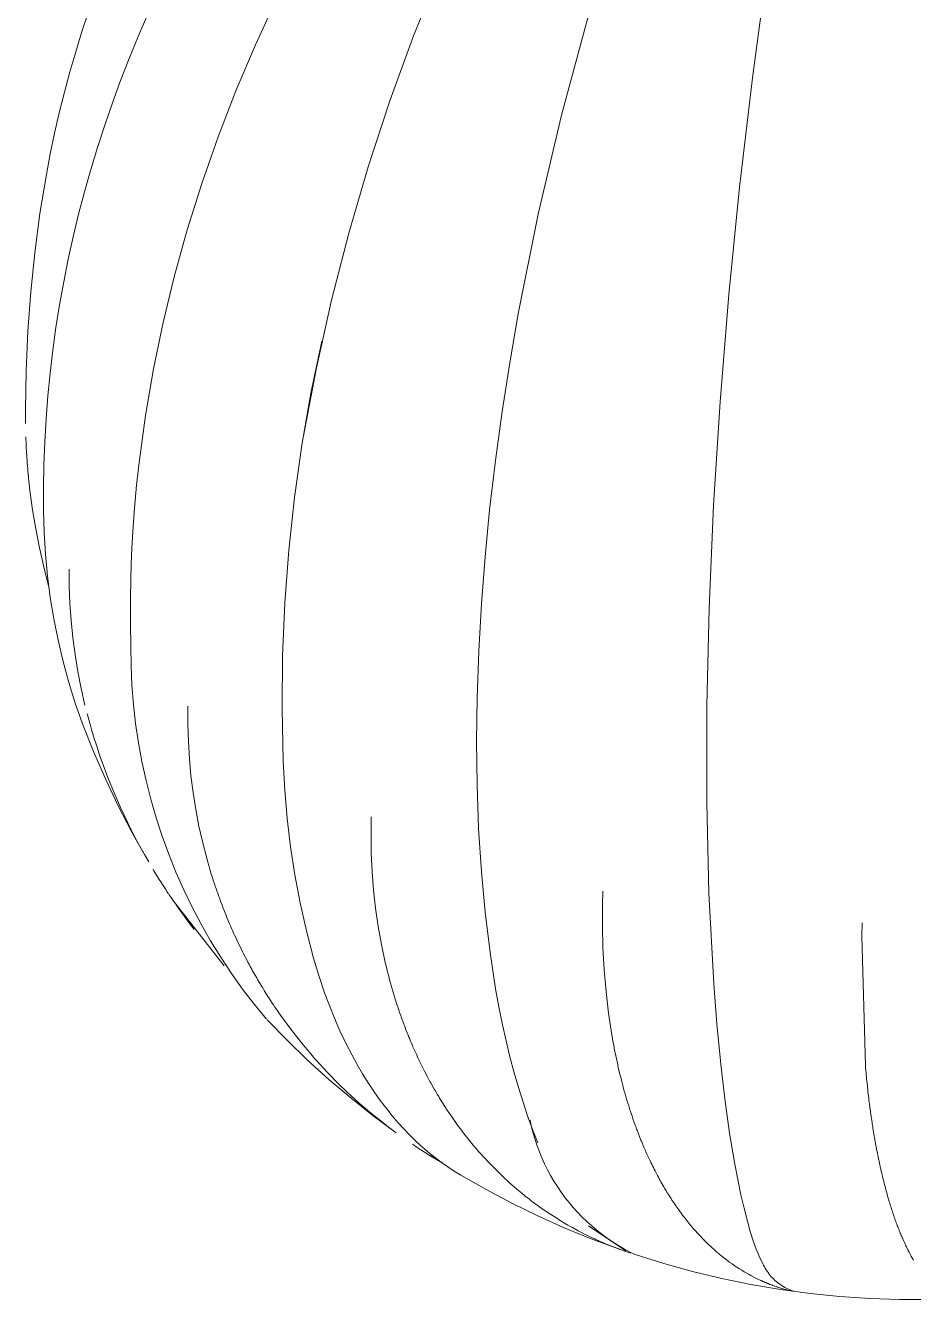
# Model space of a CAD drawing. Header units: inches. Extents: x -12 to 136, y -5 to 104.
# Drawn here: x 126.849 to 127.518, y 87.805 to 88.764 of the extents above; entities that cross this region are included whole.
import ezdxf

# ---------------------------------------------------------------- set-up
doc = ezdxf.new("R2010")
doc.units = ezdxf.units.IN
doc.layers.add('ZANO_R', color=7, linetype='Continuous', lineweight=0)

msp = doc.modelspace()

# ---------------------------------------------------------------- linework, layer by layer
at = {"layer": 'ZANO_R'}
for p, q in [((127.39672, 88.72613), (127.40811, 88.81026)), ((127.14138, 88.75574), (127.16079, 88.80409)), ((127.02232, 88.749), (127.038, 88.78314)), ((126.89176, 88.75895), (126.89677, 88.77397)), ((126.93404, 88.75524), (126.94115, 88.77165)), ((127.25277, 88.69604), (127.27363, 88.77307)), ((126.88704, 88.74382), (126.89176, 88.75895)), ((126.92724, 88.73869), (126.93404, 88.75524)), ((127.00768, 88.71442), (127.02232, 88.749)), ((127.12354, 88.70677), (127.14138, 88.75574)), ((126.88261, 88.7286), (126.88704, 88.74382)), ((126.92081, 88.72215), (126.92724, 88.73869)), ((126.87848, 88.71329), (126.88261, 88.7286)), ((126.91469, 88.70548), (126.92081, 88.72215)), ((127.3868, 88.64182), (127.39672, 88.72613)), ((126.87464, 88.69791), (126.87848, 88.71329)), ((126.99429, 88.67981), (127.00768, 88.71442)), ((126.90889, 88.68869), (126.91469, 88.70548)), ((127.1073, 88.65726), (127.12354, 88.70677)), ((126.8711, 88.68246), (126.87464, 88.69791)), ((127.23519, 88.62156), (127.25277, 88.69604)), ((126.86787, 88.66695), (126.8711, 88.68246)), ((126.90341, 88.67181), (126.90889, 88.68869)), ((126.89836, 88.65516), (126.90341, 88.67181)), ((126.98202, 88.64479), (126.99429, 88.67981)), ((126.86493, 88.65138), (126.86787, 88.66695)), ((126.89362, 88.63842), (126.89836, 88.65516)), ((127.09267, 88.60725), (127.1073, 88.65726)), ((126.86013, 88.62203), (126.86493, 88.65134)), ((126.97102, 88.60982), (126.98202, 88.64479)), ((126.88922, 88.62158), (126.89362, 88.63842)), ((127.37875, 88.56123), (127.3868, 88.64182)), ((126.85621, 88.5926), (126.86013, 88.62203)), ((126.88514, 88.60465), (126.88922, 88.62158)), ((127.22011, 88.54654), (127.23519, 88.62156)), ((126.8814, 88.58764), (126.88514, 88.60465)), ((126.96118, 88.57451), (126.97102, 88.60982)), ((127.07966, 88.55679), (127.09267, 88.60725)), ((126.85315, 88.56306), (126.85621, 88.5926)), ((126.87799, 88.57057), (126.8814, 88.58764)), ((126.87491, 88.55345), (126.87799, 88.57057)), ((126.95276, 88.53996), (126.96118, 88.57451)), ((126.85097, 88.53344), (126.85315, 88.56306)), ((127.0683, 88.50594), (127.07966, 88.55679)), ((127.37215, 88.48051), (127.37875, 88.56123)), ((126.87217, 88.53627), (126.87491, 88.55345)), ((127.21373, 88.50984), (127.22011, 88.54654)), ((126.94553, 88.50512), (126.95276, 88.53996)), ((126.84966, 88.50377), (126.85097, 88.53344)), ((126.86978, 88.51916), (126.87217, 88.53627)), ((126.86774, 88.50199), (126.86978, 88.51916)), ((127.06415, 88.48703), (127.0723, 88.526)), ((127.208, 88.47304), (127.21373, 88.50984)), ((126.84922, 88.47408), (126.84966, 88.50377)), ((126.86605, 88.48478), (126.86774, 88.50199)), ((126.93951, 88.47005), (126.94553, 88.50512)), ((127.0586, 88.45474), (127.0683, 88.50594)), ((126.86471, 88.46754), (126.86605, 88.48478)), ((127.05728, 88.44781), (127.06415, 88.48703)), ((127.36724, 88.40267), (127.37215, 88.48051)), ((126.84929, 88.46402), (126.84922, 88.47408)), ((126.9347, 88.43481), (126.93951, 88.47005)), ((127.20295, 88.43613), (127.208, 88.47304)), ((126.84932, 88.46402), (126.8493, 88.46797)), ((126.86371, 88.45027), (126.86471, 88.46754)), ((126.85011, 88.44105), (126.84952, 88.4541)), ((126.85018, 88.4402), (126.85013, 88.44105)), ((126.86306, 88.43298), (126.86371, 88.45027)), ((127.0517, 88.40839), (127.05728, 88.44781)), ((126.85026, 88.43863), (126.85017, 88.44019)), ((126.85045, 88.43622), (126.85028, 88.43863)), ((126.85058, 88.4341), (126.85043, 88.43621)), ((126.85076, 88.43223), (126.85061, 88.4341)), ((126.85092, 88.4299), (126.85073, 88.43223)), ((126.86276, 88.4157), (126.86306, 88.43298)), ((126.93281, 88.41756), (126.9347, 88.43481)), ((127.19861, 88.39913), (127.20295, 88.43613)), ((126.8511, 88.42825), (126.85095, 88.4299)), ((126.85259, 88.41371), (126.85106, 88.42825)), ((126.85148, 88.42426), (126.85111, 88.42812)), ((126.85455, 88.39922), (126.85259, 88.41371)), ((126.86281, 88.39842), (126.86276, 88.4157)), ((126.93124, 88.40027), (126.93281, 88.41756)), ((127.04741, 88.36881), (127.0517, 88.40839)), ((127.36385, 88.32475), (127.36724, 88.40267)), ((126.85694, 88.3848), (126.85455, 88.39922)), ((126.86322, 88.38205), (126.86281, 88.39842)), ((126.92998, 88.38295), (126.93124, 88.40027)), ((127.19517, 88.36384), (127.19861, 88.39913)), ((126.85976, 88.37045), (126.85694, 88.3848)), ((126.86419, 88.36571), (126.86322, 88.38205)), ((126.92906, 88.3656), (126.92998, 88.38295)), ((126.86301, 88.3562), (126.85976, 88.37045)), ((126.86573, 88.34941), (126.86419, 88.36571)), ((126.92845, 88.34824), (126.92906, 88.3656)), ((127.04442, 88.3291), (127.04741, 88.36881)), ((126.86668, 88.34204), (126.86301, 88.3562)), ((127.19242, 88.32849), (127.19517, 88.36384)), ((126.86784, 88.33317), (126.86573, 88.34941)), ((126.88221, 88.34153), (126.88215, 88.35436)), ((126.92817, 88.33088), (126.92845, 88.34824)), ((126.88269, 88.32871), (126.88221, 88.34153)), ((126.87051, 88.31701), (126.86784, 88.33317)), ((126.88268, 88.32871), (126.88357, 88.31582)), ((126.92821, 88.31351), (126.92817, 88.33088)), ((127.04273, 88.28932), (127.04442, 88.3291)), ((127.19042, 88.29308), (127.19242, 88.32849)), ((126.87374, 88.30096), (126.87051, 88.31701)), ((127.36218, 88.25186), (127.36385, 88.32475)), ((126.88357, 88.31582), (126.88486, 88.30296)), ((126.92857, 88.29616), (126.92821, 88.31351)), ((126.87753, 88.28503), (126.87374, 88.30096)), ((126.88486, 88.30296), (126.88655, 88.29016)), ((126.88655, 88.29016), (126.88864, 88.27741)), ((126.92873, 88.28165), (126.92857, 88.29616)), ((127.04234, 88.24951), (127.04273, 88.28932)), ((127.1892, 88.25764), (127.19042, 88.29308)), ((126.88187, 88.26924), (126.87753, 88.28503)), ((126.92938, 88.26715), (126.92873, 88.28165)), ((126.88675, 88.25361), (126.88187, 88.26924)), ((126.88864, 88.27741), (126.89114, 88.26473)), ((126.89114, 88.26473), (126.89403, 88.25214)), ((126.93052, 88.25268), (126.92938, 88.26715)), ((126.89218, 88.23816), (126.88675, 88.25361)), ((126.93215, 88.23826), (126.93052, 88.25268)), ((126.97149, 88.23754), (126.97155, 88.25138)), ((127.04326, 88.2097), (127.04234, 88.24951)), ((127.1888, 88.22487), (127.1892, 88.25764)), ((127.36214, 88.17895), (127.36218, 88.25186)), ((126.89567, 88.24565), (126.89586, 88.24494)), ((126.8976, 88.23853), (126.89586, 88.24494)), ((126.90044, 88.2173), (126.89218, 88.23816)), ((126.8976, 88.23853), (126.89782, 88.23776)), ((126.89928, 88.23271), (126.89782, 88.23776)), ((126.89928, 88.23271), (126.8999, 88.2306)), ((126.9012, 88.22639), (126.8999, 88.2306)), ((126.93427, 88.2239), (126.93215, 88.23826)), ((126.97149, 88.23754), (126.97184, 88.22469)), ((126.9012, 88.22639), (126.90211, 88.22348)), ((126.90336, 88.21965), (126.90211, 88.22348)), ((126.93687, 88.20962), (126.93427, 88.2239)), ((126.97184, 88.22469), (126.97261, 88.21186)), ((127.18916, 88.1921), (127.1888, 88.22487)), ((126.90939, 88.19673), (126.90044, 88.2173)), ((126.90336, 88.21965), (126.90445, 88.21638)), ((126.90576, 88.21256), (126.90445, 88.21638)), ((126.90576, 88.21256), (126.90691, 88.20931)), ((126.97261, 88.21186), (126.97379, 88.19907)), ((126.91127, 88.19766), (126.90691, 88.20931)), ((126.93996, 88.19544), (126.93687, 88.20962)), ((127.04439, 88.18829), (127.04326, 88.2097)), ((126.91903, 88.17647), (126.90939, 88.19673)), ((126.91595, 88.18613), (126.91127, 88.19766)), ((126.94352, 88.18137), (126.93996, 88.19544)), ((126.97379, 88.19907), (126.97539, 88.18632)), ((127.19035, 88.15936), (127.18916, 88.1921)), ((126.92096, 88.17473), (126.91595, 88.18613)), ((126.97539, 88.18632), (126.9774, 88.17362)), ((127.04623, 88.16692), (127.04439, 88.18829)), ((126.92934, 88.15655), (126.91903, 88.17647)), ((126.92628, 88.16348), (126.92096, 88.17473)), ((126.94756, 88.16743), (126.94352, 88.18137)), ((126.9774, 88.17362), (126.97983, 88.161)), ((127.36376, 88.11065), (127.36214, 88.17895)), ((126.92628, 88.16348), (126.92757, 88.16086)), ((126.95206, 88.15363), (126.94756, 88.16743)), ((127.04878, 88.14562), (127.04623, 88.16692)), ((127.10935, 88.15433), (127.10954, 88.16819)), ((126.92807, 88.15986), (126.92757, 88.16086)), ((126.92807, 88.15986), (126.931, 88.15411)), ((126.94031, 88.13699), (126.92934, 88.15655)), ((126.93167, 88.15283), (126.93101, 88.15411)), ((126.95703, 88.14), (126.95206, 88.15363)), ((126.97983, 88.161), (126.98266, 88.14847)), ((127.10935, 88.15433), (127.10954, 88.14054)), ((127.19242, 88.12665), (127.19035, 88.15936)), ((126.93167, 88.15283), (126.93456, 88.1474)), ((126.93524, 88.14613), (126.93822, 88.14073)), ((126.98266, 88.14847), (126.98589, 88.13603)), ((127.05204, 88.12442), (127.04878, 88.14562)), ((126.93874, 88.13982), (126.94201, 88.13412)), ((126.96246, 88.12654), (126.95703, 88.14)), ((126.98666, 88.13329), (126.98589, 88.13603)), ((127.10954, 88.14054), (127.11018, 88.12677)), ((126.94527, 88.12862), (126.94591, 88.12756)), ((126.94923, 88.12215), (126.94591, 88.12756)), ((126.96834, 88.11327), (126.96246, 88.12654)), ((126.98666, 88.13329), (126.98693, 88.13235)), ((126.98772, 88.12966), (126.98693, 88.13235)), ((126.98772, 88.12966), (126.98801, 88.12869)), ((126.98881, 88.12604), (126.98801, 88.12869)), ((126.98881, 88.12604), (126.98912, 88.12505)), ((126.98994, 88.12243), (126.98912, 88.12505)), ((127.11018, 88.12677), (127.11126, 88.11302)), ((127.19521, 88.09629), (127.19242, 88.12665)), ((126.94992, 88.12105), (126.94923, 88.12215)), ((126.95175, 88.11816), (126.94992, 88.12105)), ((126.95232, 88.11726), (126.95174, 88.11816)), ((126.9533, 88.11574), (126.95232, 88.11726)), ((126.95477, 88.11347), (126.9533, 88.11574)), ((126.98994, 88.12243), (126.99026, 88.12141)), ((126.9911, 88.11884), (126.99026, 88.12141)), ((126.9911, 88.11884), (126.99144, 88.1178)), ((126.99229, 88.11525), (126.99144, 88.1178)), ((126.99229, 88.11525), (126.99265, 88.1142)), ((127.05601, 88.10334), (127.05204, 88.12442)), ((126.95591, 88.11175), (126.95478, 88.11348)), ((126.95676, 88.11045), (126.9559, 88.11175)), ((126.95748, 88.10939), (126.95677, 88.11045)), ((126.9593, 88.10667), (126.95747, 88.10938)), ((126.96018, 88.1054), (126.95931, 88.10668)), ((126.97467, 88.1002), (126.96834, 88.11327)), ((126.99353, 88.11168), (126.99265, 88.1142)), ((126.99353, 88.11168), (126.9939, 88.11061)), ((126.99479, 88.10812), (126.9939, 88.11061)), ((126.99479, 88.10812), (126.99518, 88.10704)), ((126.99609, 88.10457), (126.99518, 88.10704)), ((127.11126, 88.11302), (127.1128, 88.09932)), ((127.28362, 88.10223), (127.28388, 88.11219)), ((127.36736, 88.04242), (127.36376, 88.11065)), ((126.99877, 88.05587), (126.96017, 88.10539)), ((126.96618, 88.09684), (126.96263, 88.10186)), ((126.96617, 88.09684), (126.96708, 88.09558)), ((126.98143, 88.08736), (126.97467, 88.1002)), ((126.99609, 88.10457), (126.9965, 88.10349)), ((126.99743, 88.10104), (126.9965, 88.10349)), ((126.99743, 88.10104), (126.99785, 88.09995)), ((126.9988, 88.09752), (126.99785, 88.09995)), ((126.9988, 88.09752), (126.99923, 88.09643)), ((127.00021, 88.09401), (126.99923, 88.09643)), ((127.06067, 88.08241), (127.05601, 88.10334)), ((127.1128, 88.09932), (127.11477, 88.08567)), ((127.19891, 88.06603), (127.19521, 88.09629)), ((127.28362, 88.10223), (127.28352, 88.08581)), ((126.97069, 88.09066), (126.96709, 88.09558)), ((126.97069, 88.09065), (126.97165, 88.08936)), ((126.97531, 88.08452), (126.97165, 88.08936)), ((126.98863, 88.07476), (126.98143, 88.08736)), ((127.00021, 88.09401), (127.00065, 88.09292)), ((127.00165, 88.09051), (127.00065, 88.09292)), ((127.00165, 88.09051), (127.0021, 88.08943)), ((127.00312, 88.08703), (127.0021, 88.08943)), ((127.00312, 88.08703), (127.00358, 88.08596)), ((127.47875, 88.07833), (127.47906, 88.08834)), ((126.97531, 88.08452), (126.97632, 88.0832)), ((127.00463, 88.08357), (127.00358, 88.08596)), ((127.00463, 88.08357), (127.0051, 88.08251)), ((127.00617, 88.08013), (127.0051, 88.08251)), ((127.00617, 88.08013), (127.00665, 88.07907)), ((127.00774, 88.07671), (127.00665, 88.07907)), ((127.00774, 88.07671), (127.00823, 88.07565)), ((127.06602, 88.06164), (127.06067, 88.08241)), ((127.11477, 88.08567), (127.1172, 88.07209)), ((127.28352, 88.08581), (127.28393, 88.0694)), ((127.47875, 88.07833), (127.48146, 87.98105)), ((126.99624, 88.0624), (126.98863, 88.07476)), ((127.00935, 88.07331), (127.00823, 88.07565)), ((127.00935, 88.07331), (127.00985, 88.07225)), ((127.01098, 88.06993), (127.00985, 88.07225)), ((127.01098, 88.06993), (127.0115, 88.06887)), ((127.01264, 88.06658), (127.0115, 88.06887)), ((127.1172, 88.07209), (127.12006, 88.05861)), ((127.28393, 88.0694), (127.28484, 88.053)), ((127.00427, 88.05032), (126.99624, 88.0624)), ((127.01264, 88.06658), (127.01318, 88.06551)), ((127.01434, 88.06324), (127.01318, 88.06551)), ((127.01434, 88.06324), (127.01489, 88.06216)), ((127.01606, 88.05993), (127.01489, 88.06216)), ((127.01606, 88.05993), (127.01664, 88.05884)), ((127.01782, 88.05664), (127.01664, 88.05884)), ((127.07001, 88.0486), (127.06602, 88.06164)), ((127.12069, 88.05594), (127.12006, 88.05861)), ((127.20317, 88.03872), (127.19891, 88.06603)), ((127.01271, 88.0385), (127.00427, 88.05032)), ((127.01781, 88.05664), (127.01842, 88.05553)), ((127.0196, 88.05337), (127.01842, 88.05553)), ((127.0196, 88.05337), (127.02022, 88.05224)), ((127.02142, 88.05012), (127.02023, 88.05225)), ((127.02141, 88.05012), (127.02207, 88.04898)), ((127.02326, 88.0469), (127.02207, 88.04898)), ((127.07441, 88.03569), (127.07001, 88.0486)), ((127.12068, 88.05594), (127.12089, 88.05508)), ((127.12154, 88.05246), (127.12089, 88.05508)), ((127.12154, 88.05246), (127.12176, 88.05157)), ((127.12241, 88.049), (127.12176, 88.05157)), ((127.12241, 88.049), (127.12265, 88.04808)), ((127.12332, 88.04556), (127.12265, 88.04808)), ((127.28484, 88.053), (127.28627, 88.03665)), ((127.02154, 88.02699), (127.01271, 88.0385)), ((127.02326, 88.0469), (127.02394, 88.04573)), ((127.02514, 88.04369), (127.02394, 88.04573)), ((127.02514, 88.04369), (127.02584, 88.04251)), ((127.02704, 88.04051), (127.02584, 88.04251)), ((127.02704, 88.04051), (127.02778, 88.0393)), ((127.02898, 88.03735), (127.02778, 88.0393)), ((127.12332, 88.04556), (127.12358, 88.04461)), ((127.12426, 88.04213), (127.12358, 88.04461)), ((127.12426, 88.04213), (127.12453, 88.04116)), ((127.12523, 88.03872), (127.12453, 88.04116)), ((127.12523, 88.03872), (127.12552, 88.03773)), ((127.20565, 88.02513), (127.20317, 88.03872)), ((127.3697, 88.01223), (127.36736, 88.04242)), ((127.02898, 88.03735), (127.02974, 88.03611)), ((127.03094, 88.03421), (127.02974, 88.03612)), ((127.03094, 88.0342), (127.03174, 88.03295)), ((127.03294, 88.03109), (127.03174, 88.03295)), ((127.03294, 88.03108), (127.03377, 88.02981)), ((127.03496, 88.02799), (127.03377, 88.02981)), ((127.07799, 88.02606), (127.07441, 88.03569)), ((127.12623, 88.03532), (127.12552, 88.03773)), ((127.12623, 88.03532), (127.12653, 88.03432)), ((127.12726, 88.03195), (127.12653, 88.03432)), ((127.12726, 88.03195), (127.12757, 88.03094)), ((127.12832, 88.02859), (127.12757, 88.03094)), ((127.28627, 88.03665), (127.2882, 88.02034)), ((127.03075, 88.01577), (127.02154, 88.02699)), ((127.03496, 88.02799), (127.03582, 88.02669)), ((127.03701, 88.02491), (127.03582, 88.02669)), ((127.03701, 88.02491), (127.03791, 88.02359)), ((127.0391, 88.02185), (127.03791, 88.02359)), ((127.0391, 88.02185), (127.04003, 88.02051)), ((127.04121, 88.01881), (127.04003, 88.02051)), ((127.08184, 88.01653), (127.07799, 88.02606)), ((127.12832, 88.02859), (127.12864, 88.02757)), ((127.1294, 88.02525), (127.12864, 88.02757)), ((127.1294, 88.02525), (127.12974, 88.02423)), ((127.13052, 88.02193), (127.12974, 88.02423)), ((127.13052, 88.02193), (127.13087, 88.02091)), ((127.13167, 88.01863), (127.13087, 88.02091)), ((127.20838, 88.01158), (127.20565, 88.02513)), ((127.2882, 88.02034), (127.29063, 88.0041)), ((127.04611, 87.99996), (127.03107, 88.01543)), ((127.04121, 88.01881), (127.04888, 88.00831)), ((127.08597, 88.00712), (127.08184, 88.01653)), ((127.13167, 88.01863), (127.13203, 88.01761)), ((127.13285, 88.01534), (127.13203, 88.01761)), ((127.13285, 88.01534), (127.13322, 88.01433)), ((127.13405, 88.01208), (127.13322, 88.01433)), ((127.13405, 88.01208), (127.13443, 88.01107)), ((127.13529, 88.00883), (127.13443, 88.01107)), ((127.21105, 87.9995), (127.20838, 88.01158)), ((127.3726, 87.98209), (127.3697, 88.01223)), ((127.06163, 87.98498), (127.04611, 87.99996)), ((127.04888, 88.00831), (127.0569, 87.99808)), ((127.09037, 87.99784), (127.08597, 88.00712)), ((127.13529, 88.00883), (127.13567, 88.00784)), ((127.13655, 88.00561), (127.13567, 88.00784)), ((127.13655, 88.00561), (127.13694, 88.00463)), ((127.13784, 88.00242), (127.13694, 88.00463)), ((127.13784, 88.00242), (127.13824, 88.00144)), ((127.13916, 87.99925), (127.13824, 88.00144)), ((127.29108, 88.00153), (127.29063, 88.0041)), ((127.29108, 88.00153), (127.29123, 88.0007)), ((127.29168, 87.99818), (127.29123, 88.0007)), ((127.0569, 87.99808), (127.06527, 87.98813)), ((127.09503, 87.98868), (127.09037, 87.99784)), ((127.13916, 87.99925), (127.13957, 87.99827)), ((127.1405, 87.9961), (127.13957, 87.99827)), ((127.1405, 87.9961), (127.14092, 87.99513)), ((127.14187, 87.99299), (127.14092, 87.99513)), ((127.14187, 87.99299), (127.1423, 87.99201)), ((127.14326, 87.9899), (127.14231, 87.99201)), ((127.21395, 87.98748), (127.21105, 87.9995)), ((127.29168, 87.99818), (127.29184, 87.99732)), ((127.2923, 87.99485), (127.29184, 87.99732)), ((127.2923, 87.99485), (127.29248, 87.99396)), ((127.29295, 87.99154), (127.29248, 87.99396)), ((127.29295, 87.99154), (127.29313, 87.99063)), ((127.29362, 87.98825), (127.29313, 87.99063)), ((127.07763, 87.97051), (127.06163, 87.98498)), ((127.06641, 87.98682), (127.06527, 87.98813)), ((127.06641, 87.98682), (127.06773, 87.98533)), ((127.07655, 87.97574), (127.06773, 87.98533)), ((127.09888, 87.98164), (127.09503, 87.98868)), ((127.10293, 87.97471), (127.09888, 87.98164)), ((127.14326, 87.9899), (127.14371, 87.98892)), ((127.14468, 87.98684), (127.14371, 87.98892)), ((127.14468, 87.98684), (127.14515, 87.98585)), ((127.14613, 87.9838), (127.14515, 87.98585)), ((127.14613, 87.9838), (127.14661, 87.9828)), ((127.1476, 87.98079), (127.14661, 87.9828)), ((127.1476, 87.98079), (127.1481, 87.97978)), ((127.2171, 87.97551), (127.21395, 87.98748)), ((127.29362, 87.98825), (127.29381, 87.98732)), ((127.29431, 87.98498), (127.29381, 87.98732)), ((127.29431, 87.98498), (127.29451, 87.98404)), ((127.29502, 87.98174), (127.29451, 87.98404)), ((127.29502, 87.98174), (127.29524, 87.98078)), ((127.29576, 87.97852), (127.29524, 87.98078)), ((127.37565, 87.95598), (127.3726, 87.98209)), ((127.48168, 87.97854), (127.48146, 87.98105)), ((127.08569, 87.96647), (127.07655, 87.97574)), ((127.10718, 87.96791), (127.10293, 87.97471)), ((127.14909, 87.97781), (127.1481, 87.97978)), ((127.14909, 87.97781), (127.14962, 87.97678)), ((127.15062, 87.97485), (127.14962, 87.97678)), ((127.15061, 87.97485), (127.15116, 87.97381)), ((127.15216, 87.97192), (127.15116, 87.97381)), ((127.15216, 87.97192), (127.15273, 87.97086)), ((127.22052, 87.96362), (127.2171, 87.97551)), ((127.29576, 87.97852), (127.29598, 87.97755)), ((127.29651, 87.97532), (127.29598, 87.97755)), ((127.29651, 87.97532), (127.29675, 87.97435)), ((127.29729, 87.97214), (127.29675, 87.97435)), ((127.29729, 87.97214), (127.29753, 87.97117)), ((127.48168, 87.97854), (127.48175, 87.97772)), ((127.48198, 87.97526), (127.48175, 87.97772)), ((127.48198, 87.97526), (127.48206, 87.97442)), ((127.48229, 87.97201), (127.48206, 87.97442)), ((127.48229, 87.97201), (127.48238, 87.97115)), ((127.09409, 87.95657), (127.07763, 87.97051)), ((127.09514, 87.95751), (127.08569, 87.96647)), ((127.11164, 87.96124), (127.10718, 87.96791)), ((127.15373, 87.96901), (127.15273, 87.97086)), ((127.15373, 87.96901), (127.15432, 87.96794)), ((127.15533, 87.96614), (127.15432, 87.96794)), ((127.15533, 87.96613), (127.15594, 87.96504)), ((127.15695, 87.96328), (127.15595, 87.96504)), ((127.15695, 87.96328), (127.15759, 87.96217)), ((127.1586, 87.96046), (127.15759, 87.96217)), ((127.22375, 87.95329), (127.22052, 87.96362)), ((127.29809, 87.96898), (127.29753, 87.97117)), ((127.29809, 87.96898), (127.29834, 87.96801)), ((127.29891, 87.96585), (127.29834, 87.96801)), ((127.29891, 87.96585), (127.29917, 87.96489)), ((127.29975, 87.96274), (127.29917, 87.96489)), ((127.29975, 87.96274), (127.30002, 87.96179)), ((127.30062, 87.95966), (127.30002, 87.96178)), ((127.48262, 87.96878), (127.48238, 87.97115)), ((127.48262, 87.96878), (127.48271, 87.9679)), ((127.48296, 87.96558), (127.48271, 87.9679)), ((127.48296, 87.96558), (127.48306, 87.96468)), ((127.48331, 87.96241), (127.48306, 87.96468)), ((127.48331, 87.96241), (127.48341, 87.96149)), ((127.11099, 87.94316), (127.09409, 87.95657)), ((127.09514, 87.95751), (127.09655, 87.95623)), ((127.09792, 87.95499), (127.09654, 87.95622)), ((127.09792, 87.95499), (127.09932, 87.95374)), ((127.10072, 87.95249), (127.09932, 87.95373)), ((127.10072, 87.95249), (127.10994, 87.94463)), ((127.11629, 87.9547), (127.11164, 87.96124)), ((127.12113, 87.9483), (127.11629, 87.9547)), ((127.1586, 87.96046), (127.15926, 87.95933)), ((127.16027, 87.95765), (127.15926, 87.95933)), ((127.16027, 87.95765), (127.16096, 87.95651)), ((127.16196, 87.95488), (127.16096, 87.95651)), ((127.16196, 87.95488), (127.16269, 87.95372)), ((127.16368, 87.95213), (127.16269, 87.95372)), ((127.16368, 87.95213), (127.16443, 87.95095)), ((127.22721, 87.94303), (127.22375, 87.95329)), ((127.30062, 87.95966), (127.30089, 87.95871)), ((127.3015, 87.9566), (127.30089, 87.95871)), ((127.3015, 87.9566), (127.30178, 87.95566)), ((127.30241, 87.95357), (127.30178, 87.95566)), ((127.30241, 87.95357), (127.30269, 87.95264)), ((127.30333, 87.95056), (127.30269, 87.95264)), ((127.37929, 87.92996), (127.37565, 87.95598)), ((127.48367, 87.95926), (127.48341, 87.96149)), ((127.48367, 87.95926), (127.48378, 87.95833)), ((127.48405, 87.95613), (127.48378, 87.95833)), ((127.48405, 87.95613), (127.48416, 87.9552)), ((127.48443, 87.95303), (127.48416, 87.9552)), ((127.48443, 87.95303), (127.48455, 87.95209)), ((127.48483, 87.94996), (127.48455, 87.95209)), ((127.10994, 87.94463), (127.11939, 87.93705)), ((127.12831, 87.9303), (127.11099, 87.94316)), ((127.12528, 87.94314), (127.12113, 87.9483)), ((127.1296, 87.93811), (127.12528, 87.94314)), ((127.16543, 87.94941), (127.16443, 87.95095)), ((127.16543, 87.94941), (127.16621, 87.94821)), ((127.1672, 87.94671), (127.16621, 87.94821)), ((127.1672, 87.94671), (127.16801, 87.94549)), ((127.16899, 87.94403), (127.16801, 87.94549)), ((127.16899, 87.94403), (127.16983, 87.9428)), ((127.17081, 87.94139), (127.16983, 87.9428)), ((127.23094, 87.93286), (127.22721, 87.94303)), ((127.30334, 87.95056), (127.30362, 87.94965)), ((127.30428, 87.94759), (127.30362, 87.94965)), ((127.30428, 87.94759), (127.30458, 87.94668)), ((127.30524, 87.94465), (127.30457, 87.94668)), ((127.30524, 87.94465), (127.30555, 87.94374)), ((127.30623, 87.94174), (127.30555, 87.94374)), ((127.48483, 87.94996), (127.48496, 87.94902)), ((127.48524, 87.94691), (127.48496, 87.94902)), ((127.48524, 87.94691), (127.48537, 87.94597)), ((127.48563, 87.94414), (127.48537, 87.94597)), ((127.48563, 87.94414), (127.4858, 87.94295)), ((127.4861, 87.94089), (127.4858, 87.94295)), ((127.12101, 87.93581), (127.11939, 87.93705)), ((127.12101, 87.93581), (127.12235, 87.93478)), ((127.12833, 87.93033), (127.12235, 87.93478)), ((127.13406, 87.93321), (127.1296, 87.93811)), ((127.13868, 87.92846), (127.13406, 87.93321)), ((127.17081, 87.94139), (127.17168, 87.94014)), ((127.17266, 87.93876), (127.17168, 87.94014)), ((127.17266, 87.93876), (127.17356, 87.93751)), ((127.17452, 87.93617), (127.17356, 87.93751)), ((127.17452, 87.93617), (127.17545, 87.9349)), ((127.17642, 87.9336), (127.17545, 87.9349)), ((127.17642, 87.9336), (127.17737, 87.93232)), ((127.22895, 87.93978), (127.22905, 87.9395)), ((127.23013, 87.9347), (127.22905, 87.9395)), ((127.23139, 87.92994), (127.23013, 87.9347)), ((127.23494, 87.9228), (127.23094, 87.93286)), ((127.30623, 87.94174), (127.30654, 87.94083)), ((127.30723, 87.93886), (127.30654, 87.94083)), ((127.30723, 87.93886), (127.30755, 87.93794)), ((127.30825, 87.93601), (127.30755, 87.93794)), ((127.30824, 87.93601), (127.30858, 87.93509)), ((127.30928, 87.93319), (127.30858, 87.93509)), ((127.30928, 87.93319), (127.30963, 87.93226)), ((127.4861, 87.94089), (127.48624, 87.93996)), ((127.48654, 87.93791), (127.48624, 87.93996)), ((127.48655, 87.93791), (127.48669, 87.937)), ((127.487, 87.93497), (127.48668, 87.937)), ((127.487, 87.93497), (127.48715, 87.93407)), ((127.48747, 87.93206), (127.48714, 87.93407)), ((127.14344, 87.92385), (127.13868, 87.92846)), ((127.14834, 87.91939), (127.14344, 87.92385)), ((127.17833, 87.93106), (127.17737, 87.93232)), ((127.17833, 87.93106), (127.17932, 87.92977)), ((127.18027, 87.92854), (127.17932, 87.92977)), ((127.18027, 87.92854), (127.18128, 87.92725)), ((127.18224, 87.92605), (127.18128, 87.92725)), ((127.18224, 87.92605), (127.18327, 87.92476)), ((127.18423, 87.92359), (127.18327, 87.92476)), ((127.18423, 87.92359), (127.18528, 87.9223)), ((127.2328, 87.92523), (127.23139, 87.92994)), ((127.23437, 87.92057), (127.2328, 87.92523)), ((127.31034, 87.9304), (127.30963, 87.93226)), ((127.31034, 87.9304), (127.3107, 87.92946)), ((127.31141, 87.92764), (127.3107, 87.92946)), ((127.31141, 87.92764), (127.31179, 87.92669)), ((127.3125, 87.92491), (127.31179, 87.92669)), ((127.3125, 87.92491), (127.31289, 87.92395)), ((127.31361, 87.92221), (127.3129, 87.92395)), ((127.38318, 87.90669), (127.37929, 87.92996)), ((127.48747, 87.93206), (127.48762, 87.93117)), ((127.48795, 87.92918), (127.48762, 87.93117)), ((127.48795, 87.92918), (127.4881, 87.9283)), ((127.48844, 87.92633), (127.4881, 87.9283)), ((127.48844, 87.92633), (127.48859, 87.92546)), ((127.48894, 87.92351), (127.48859, 87.92546)), ((127.48894, 87.92351), (127.48909, 87.92265)), ((127.14214, 87.92068), (127.14052, 87.92177)), ((127.14338, 87.91987), (127.14215, 87.92069)), ((127.15311, 87.91362), (127.14338, 87.91986)), ((127.15337, 87.91508), (127.14834, 87.91939)), ((127.15788, 87.91148), (127.15337, 87.91508)), ((127.18624, 87.92115), (127.18528, 87.9223)), ((127.18624, 87.92115), (127.18732, 87.91986)), ((127.18828, 87.91874), (127.18732, 87.91987)), ((127.18827, 87.91874), (127.18937, 87.91746)), ((127.19034, 87.91635), (127.18937, 87.91746)), ((127.19034, 87.91635), (127.19145, 87.91508)), ((127.19242, 87.914), (127.19145, 87.91508)), ((127.19242, 87.914), (127.19355, 87.91274)), ((127.2361, 87.91596), (127.23437, 87.92057)), ((127.23799, 87.91142), (127.2361, 87.91596)), ((127.31361, 87.92221), (127.31402, 87.92124)), ((127.31474, 87.91954), (127.31402, 87.92124)), ((127.31474, 87.91954), (127.31517, 87.91855)), ((127.31589, 87.9169), (127.31517, 87.91855)), ((127.31589, 87.9169), (127.31633, 87.9159)), ((127.31705, 87.91429), (127.31633, 87.9159)), ((127.31705, 87.91429), (127.31751, 87.91327)), ((127.48944, 87.92073), (127.48909, 87.92265)), ((127.48944, 87.92073), (127.48961, 87.91986)), ((127.48996, 87.91799), (127.48961, 87.91986)), ((127.48996, 87.91799), (127.49013, 87.91711)), ((127.49049, 87.91527), (127.49013, 87.91711)), ((127.49049, 87.91527), (127.49066, 87.91439)), ((127.49103, 87.91259), (127.49066, 87.91439)), ((127.16301, 87.90765), (127.15311, 87.91362)), ((127.15391, 87.91315), (127.16254, 87.90799)), ((127.1625, 87.90802), (127.15788, 87.91148)), ((127.16722, 87.9047), (127.1625, 87.90802)), ((127.17204, 87.90153), (127.16722, 87.9047)), ((127.19453, 87.91167), (127.19355, 87.91274)), ((127.19453, 87.91167), (127.19567, 87.91042)), ((127.19666, 87.90936), (127.19568, 87.91042)), ((127.19666, 87.90936), (127.19782, 87.90813)), ((127.20296, 87.90285), (127.19782, 87.90813)), ((127.24003, 87.90694), (127.23799, 87.91142)), ((127.24222, 87.90254), (127.24003, 87.90694)), ((127.31823, 87.91171), (127.31751, 87.91327)), ((127.31823, 87.91171), (127.31871, 87.91068)), ((127.31943, 87.90915), (127.31871, 87.91068)), ((127.31943, 87.90915), (127.31993, 87.90811)), ((127.32065, 87.90663), (127.31993, 87.90811)), ((127.32065, 87.90663), (127.32116, 87.90558)), ((127.32188, 87.90414), (127.32117, 87.90558)), ((127.32188, 87.90414), (127.32242, 87.90307)), ((127.3854, 87.89511), (127.38318, 87.90669)), ((127.49103, 87.91259), (127.49121, 87.91171)), ((127.49158, 87.90994), (127.49121, 87.91171)), ((127.49158, 87.90994), (127.49176, 87.90905)), ((127.49213, 87.90732), (127.49176, 87.90905)), ((127.49213, 87.90732), (127.49233, 87.90642)), ((127.4927, 87.90473), (127.49233, 87.90642)), ((127.4927, 87.90473), (127.4929, 87.90383)), ((127.17695, 87.8985), (127.17204, 87.90153)), ((127.19593, 87.88766), (127.17695, 87.8985)), ((127.20825, 87.89771), (127.20296, 87.90285)), ((127.21367, 87.89271), (127.20825, 87.89771)), ((127.24456, 87.89821), (127.24222, 87.90254)), ((127.24704, 87.89397), (127.24456, 87.89821)), ((127.32313, 87.90168), (127.32242, 87.90307)), ((127.32313, 87.90168), (127.32369, 87.9006)), ((127.3244, 87.89924), (127.32369, 87.9006)), ((127.3244, 87.89924), (127.32498, 87.89815)), ((127.32569, 87.89684), (127.32498, 87.89815)), ((127.32569, 87.89684), (127.32629, 87.89573)), ((127.32699, 87.89446), (127.32629, 87.89573)), ((127.38783, 87.88358), (127.3854, 87.89511)), ((127.49327, 87.90218), (127.4929, 87.90383)), ((127.49327, 87.90218), (127.49348, 87.90126)), ((127.49386, 87.89966), (127.49348, 87.90126)), ((127.49386, 87.89966), (127.49408, 87.89873)), ((127.49445, 87.89717), (127.49408, 87.89873)), ((127.49445, 87.89717), (127.49468, 87.89623)), ((127.49505, 87.89471), (127.49468, 87.89623)), ((127.49505, 87.89471), (127.49529, 87.89376)), ((127.21525, 87.87744), (127.19593, 87.88766)), ((127.21923, 87.88787), (127.21367, 87.89271)), ((127.21923, 87.88787), (127.22038, 87.8869)), ((127.2216, 87.88588), (127.22038, 87.8869)), ((127.2216, 87.88588), (127.22275, 87.88494)), ((127.22399, 87.88393), (127.22275, 87.88494)), ((127.24967, 87.88981), (127.24704, 87.89397)), ((127.25244, 87.88574), (127.24967, 87.88981)), ((127.25534, 87.88177), (127.25244, 87.88574)), ((127.32699, 87.89446), (127.32761, 87.89335)), ((127.32831, 87.89212), (127.32761, 87.89335)), ((127.32831, 87.89212), (127.32895, 87.89099)), ((127.32965, 87.8898), (127.32896, 87.89099)), ((127.32965, 87.8898), (127.33031, 87.88867)), ((127.331, 87.88751), (127.33031, 87.88867)), ((127.331, 87.88751), (127.33169, 87.88638)), ((127.33237, 87.88526), (127.33169, 87.88638)), ((127.33237, 87.88526), (127.33308, 87.88412)), ((127.49566, 87.89229), (127.49529, 87.89376)), ((127.49566, 87.89229), (127.49591, 87.89133)), ((127.49628, 87.8899), (127.49591, 87.89133)), ((127.49628, 87.8899), (127.49654, 87.88892)), ((127.49691, 87.88753), (127.49654, 87.88892)), ((127.49691, 87.88753), (127.49718, 87.88655)), ((127.49755, 87.8852), (127.49718, 87.88655)), ((127.49755, 87.8852), (127.49783, 87.88421)), ((127.23489, 87.86785), (127.21525, 87.87744)), ((127.224, 87.88393), (127.22513, 87.88302)), ((127.2264, 87.882), (127.22513, 87.88301)), ((127.2264, 87.88201), (127.22753, 87.88112)), ((127.22883, 87.88011), (127.22753, 87.88112)), ((127.22883, 87.88012), (127.22995, 87.87926)), ((127.23127, 87.87826), (127.22995, 87.87925)), ((127.23127, 87.87826), (127.23239, 87.87742)), ((127.23373, 87.87643), (127.23239, 87.87742)), ((127.23373, 87.87643), (127.23484, 87.87562)), ((127.2364, 87.8745), (127.23484, 87.87562)), ((127.25838, 87.8779), (127.25534, 87.88177)), ((127.26155, 87.87414), (127.25838, 87.8779)), ((127.33376, 87.88303), (127.33308, 87.88412)), ((127.33376, 87.88303), (127.33448, 87.88189)), ((127.33517, 87.88083), (127.33448, 87.88189)), ((127.33516, 87.88083), (127.3359, 87.8797)), ((127.33659, 87.87866), (127.3359, 87.8797)), ((127.33659, 87.87866), (127.33734, 87.87753)), ((127.33802, 87.87653), (127.33734, 87.87754)), ((127.33802, 87.87653), (127.33879, 87.8754)), ((127.33948, 87.87442), (127.33879, 87.8754)), ((127.39012, 87.87373), (127.38783, 87.88358)), ((127.4982, 87.88291), (127.49783, 87.88421)), ((127.4982, 87.88291), (127.49848, 87.8819)), ((127.49885, 87.88064), (127.49848, 87.8819)), ((127.49885, 87.88064), (127.49915, 87.87962)), ((127.49951, 87.8784), (127.49915, 87.87962)), ((127.49951, 87.8784), (127.49982, 87.87738)), ((127.50018, 87.8762), (127.49982, 87.87738)), ((127.50018, 87.8762), (127.50051, 87.87517)), ((127.25484, 87.85891), (127.23489, 87.86785)), ((127.2364, 87.8745), (127.2398, 87.87212)), ((127.24107, 87.87124), (127.2398, 87.87212)), ((127.24107, 87.87124), (127.24481, 87.86874)), ((127.24714, 87.86723), (127.24481, 87.86874)), ((127.24714, 87.86723), (127.24988, 87.8655)), ((127.26484, 87.87049), (127.26155, 87.87414)), ((127.26826, 87.86695), (127.26484, 87.87049)), ((127.2718, 87.86353), (127.26826, 87.86695)), ((127.33948, 87.87442), (127.34026, 87.87331)), ((127.34095, 87.87234), (127.34026, 87.87331)), ((127.34095, 87.87234), (127.34175, 87.87124)), ((127.34244, 87.8703), (127.34175, 87.87124)), ((127.34244, 87.8703), (127.34324, 87.86921)), ((127.34394, 87.86828), (127.34325, 87.86921)), ((127.34394, 87.86828), (127.34476, 87.8672)), ((127.34546, 87.86629), (127.34476, 87.8672)), ((127.34546, 87.86629), (127.34629, 87.86524)), ((127.39264, 87.86394), (127.39012, 87.87373)), ((127.50086, 87.87403), (127.50051, 87.87517)), ((127.50086, 87.87403), (127.5012, 87.87299)), ((127.50155, 87.87189), (127.5012, 87.87299)), ((127.50155, 87.87189), (127.50189, 87.87085)), ((127.50225, 87.86978), (127.50189, 87.87085)), ((127.50225, 87.86978), (127.5026, 87.86874)), ((127.50295, 87.8677), (127.5026, 87.86874)), ((127.50295, 87.8677), (127.50331, 87.86666)), ((127.50366, 87.86566), (127.50331, 87.86666)), ((127.25051, 87.86511), (127.24988, 87.8655)), ((127.25051, 87.86511), (127.25499, 87.86239)), ((127.27506, 87.85063), (127.25484, 87.85891)), ((127.25747, 87.86095), (127.25499, 87.8624)), ((127.25747, 87.86095), (127.26016, 87.85942)), ((127.2609, 87.859), (127.26016, 87.85942)), ((127.2609, 87.859), (127.26536, 87.85658)), ((127.26721, 87.85561), (127.26536, 87.85658)), ((127.27545, 87.86023), (127.2718, 87.86353)), ((127.2731, 87.86023), (127.30112, 87.84146)), ((127.27921, 87.85706), (127.27545, 87.86023)), ((127.28307, 87.85402), (127.27921, 87.85706)), ((127.347, 87.86434), (127.34629, 87.86524)), ((127.347, 87.86434), (127.34783, 87.8633)), ((127.34855, 87.86242), (127.34783, 87.8633)), ((127.34855, 87.86242), (127.34938, 87.8614)), ((127.35012, 87.86052), (127.34938, 87.8614)), ((127.35012, 87.86052), (127.35096, 87.85953)), ((127.3517, 87.85866), (127.35095, 87.85953)), ((127.3517, 87.85866), (127.35254, 87.85769)), ((127.35613, 87.85371), (127.35254, 87.85769)), ((127.39486, 87.85611), (127.39264, 87.86394)), ((127.50366, 87.86566), (127.50403, 87.86462)), ((127.50438, 87.86365), (127.50403, 87.86462)), ((127.50438, 87.86365), (127.50476, 87.86261)), ((127.50511, 87.86167), (127.50476, 87.86261)), ((127.50511, 87.86167), (127.5055, 87.86064)), ((127.50585, 87.85972), (127.5055, 87.86064)), ((127.50585, 87.85972), (127.50624, 87.8587)), ((127.50659, 87.8578), (127.50624, 87.8587)), ((127.50659, 87.8578), (127.50699, 87.85679)), ((127.50734, 87.85592), (127.50699, 87.85679)), ((127.26721, 87.85561), (127.27059, 87.85388)), ((127.27218, 87.8531), (127.27059, 87.85388)), ((127.27218, 87.85309), (127.27586, 87.85132)), ((127.29555, 87.84302), (127.27506, 87.85063)), ((127.27774, 87.85044), (127.27586, 87.85132)), ((127.27774, 87.85044), (127.2785, 87.85009)), ((127.28043, 87.84922), (127.2785, 87.85009)), ((127.28043, 87.84922), (127.28114, 87.8489)), ((127.28312, 87.84803), (127.28114, 87.8489)), ((127.28704, 87.85111), (127.28307, 87.85402)), ((127.28312, 87.84803), (127.28379, 87.84774)), ((127.28581, 87.84688), (127.28379, 87.84774)), ((127.28581, 87.84688), (127.28643, 87.84662)), ((127.28851, 87.84577), (127.28643, 87.84662)), ((127.2911, 87.84834), (127.28704, 87.85111)), ((127.29526, 87.84571), (127.2911, 87.84834)), ((127.35984, 87.84983), (127.35613, 87.85371)), ((127.35984, 87.84983), (127.36066, 87.849)), ((127.3615, 87.84816), (127.36066, 87.849)), ((127.36151, 87.84816), (127.36232, 87.84736)), ((127.36318, 87.84653), (127.36232, 87.84736)), ((127.39728, 87.84833), (127.39486, 87.85611)), ((127.39728, 87.84833), (127.39823, 87.84549)), ((127.50734, 87.85592), (127.50775, 87.85492)), ((127.5081, 87.85407), (127.50775, 87.85492)), ((127.5081, 87.85407), (127.50851, 87.85308)), ((127.50887, 87.85225), (127.50851, 87.85308)), ((127.50886, 87.85225), (127.50928, 87.85128)), ((127.50964, 87.85046), (127.50928, 87.85128)), ((127.50964, 87.85046), (127.51006, 87.84951)), ((127.51042, 87.84871), (127.51006, 87.84951)), ((127.51042, 87.84871), (127.51084, 87.84778)), ((127.51121, 87.84699), (127.51084, 87.84778)), ((127.5112, 87.84699), (127.51163, 87.84608)), ((127.28851, 87.84577), (127.28908, 87.84554)), ((127.2912, 87.8447), (127.28908, 87.84554)), ((127.2912, 87.8447), (127.29172, 87.8445)), ((127.29389, 87.84366), (127.29172, 87.8445)), ((127.29389, 87.84366), (127.29435, 87.84349)), ((127.29658, 87.84267), (127.29435, 87.84349)), ((127.2995, 87.84322), (127.29526, 87.84571)), ((127.29658, 87.84267), (127.29698, 87.84253)), ((127.29926, 87.84172), (127.29698, 87.84253)), ((127.29926, 87.84172), (127.2996, 87.8416)), ((127.30383, 87.84087), (127.2995, 87.84322)), ((127.30192, 87.84081), (127.2996, 87.8416)), ((127.30264, 87.84057), (127.30192, 87.84081)), ((127.30345, 87.84031), (127.30264, 87.84057)), ((127.30416, 87.84007), (127.30345, 87.8403)), ((127.30823, 87.83868), (127.30383, 87.84087)), ((127.30457, 87.83994), (127.30416, 87.84008)), ((127.30479, 87.83987), (127.30457, 87.83994)), ((127.32972, 87.83197), (127.30823, 87.83868)), ((127.36319, 87.84653), (127.364, 87.84576)), ((127.36488, 87.84493), (127.36399, 87.84576)), ((127.36488, 87.84493), (127.36568, 87.84419)), ((127.36658, 87.84336), (127.36568, 87.84418)), ((127.36658, 87.84337), (127.36738, 87.84265)), ((127.3683, 87.84183), (127.36738, 87.84265)), ((127.3683, 87.84183), (127.36909, 87.84114)), ((127.37002, 87.84034), (127.36909, 87.84114)), ((127.37002, 87.84034), (127.37081, 87.83967)), ((127.37175, 87.83888), (127.37081, 87.83967)), ((127.37175, 87.83888), (127.37254, 87.83823)), ((127.37364, 87.83734), (127.37254, 87.83823)), ((127.37364, 87.83734), (127.37603, 87.83546)), ((127.39823, 87.84549), (127.39928, 87.84268)), ((127.39928, 87.84268), (127.40041, 87.83991)), ((127.40041, 87.83991), (127.40164, 87.83717)), ((127.40164, 87.83717), (127.40295, 87.83448)), ((127.512, 87.8453), (127.51163, 87.84608)), ((127.512, 87.8453), (127.51242, 87.84442)), ((127.5128, 87.84365), (127.51242, 87.84442)), ((127.5128, 87.84365), (127.51323, 87.84279)), ((127.51361, 87.84203), (127.51322, 87.84279)), ((127.51361, 87.84203), (127.51403, 87.84119)), ((127.51442, 87.84044), (127.51403, 87.84119)), ((127.51442, 87.84044), (127.51484, 87.83963)), ((127.51524, 87.83889), (127.51484, 87.83963)), ((127.51524, 87.83889), (127.51566, 87.83811)), ((127.51606, 87.83737), (127.51566, 87.83811)), ((127.51607, 87.83737), (127.51648, 87.83662)), ((127.35142, 87.82598), (127.32972, 87.83197)), ((127.37693, 87.83478), (127.37603, 87.83546)), ((127.37692, 87.83478), (127.37955, 87.83283)), ((127.38119, 87.83167), (127.37955, 87.83283)), ((127.38119, 87.83167), (127.3831, 87.83034)), ((127.38354, 87.83005), (127.3831, 87.83034)), ((127.38354, 87.83004), (127.38668, 87.82799)), ((127.3884, 87.82691), (127.38668, 87.82799)), ((127.40295, 87.83448), (127.40434, 87.83183)), ((127.40434, 87.83183), (127.40489, 87.83065)), ((127.40489, 87.83065), (127.40548, 87.8295)), ((127.40548, 87.8295), (127.40612, 87.82836)), ((127.40612, 87.82836), (127.40678, 87.82725)), ((127.51689, 87.83588), (127.51648, 87.83662)), ((127.5169, 87.83588), (127.51731, 87.83516)), ((127.51773, 87.83443), (127.51731, 87.83516)), ((127.37332, 87.82072), (127.35142, 87.82598)), ((127.39538, 87.81621), (127.37332, 87.82072)), ((127.3884, 87.82691), (127.39027, 87.82578)), ((127.39079, 87.82547), (127.39027, 87.82578)), ((127.39079, 87.82547), (127.39388, 87.82371)), ((127.39516, 87.82301), (127.39388, 87.82371)), ((127.39516, 87.82301), (127.39749, 87.82178)), ((127.39858, 87.82122), (127.39749, 87.82178)), ((127.39858, 87.82122), (127.4011, 87.81999)), ((127.40239, 87.81938), (127.4011, 87.81999)), ((127.40239, 87.81938), (127.40291, 87.81914)), ((127.40422, 87.81855), (127.40291, 87.81914)), ((127.40422, 87.81855), (127.40471, 87.81834)), ((127.40605, 87.81776), (127.40471, 87.81834)), ((127.40678, 87.82725), (127.40749, 87.82616)), ((127.40749, 87.82616), (127.40823, 87.8251)), ((127.40823, 87.8251), (127.40901, 87.82406)), ((127.40901, 87.82406), (127.40982, 87.82305)), ((127.40982, 87.82305), (127.41067, 87.82207)), ((127.41067, 87.82207), (127.41155, 87.82111)), ((127.41155, 87.82111), (127.41246, 87.82019)), ((127.41246, 87.82019), (127.41341, 87.8193)), ((127.41341, 87.8193), (127.41438, 87.81844)), ((127.41438, 87.81844), (127.41538, 87.81761)), ((127.41757, 87.81244), (127.39538, 87.81621)), ((127.40605, 87.81776), (127.4065, 87.81757)), ((127.40787, 87.817), (127.4065, 87.81757)), ((127.40787, 87.817), (127.40828, 87.81683)), ((127.40968, 87.81628), (127.40828, 87.81683)), ((127.40968, 87.81628), (127.41006, 87.81614)), ((127.41147, 87.8156), (127.41006, 87.81614)), ((127.41147, 87.8156), (127.41182, 87.81548)), ((127.41326, 87.81496), (127.41182, 87.81548)), ((127.41326, 87.81496), (127.41356, 87.81485)), ((127.41503, 87.81435), (127.41356, 87.81485)), ((127.41503, 87.81435), (127.41529, 87.81427)), ((127.41678, 87.81379), (127.41529, 87.81427)), ((127.41538, 87.81761), (127.41641, 87.81682)), ((127.41641, 87.81682), (127.41746, 87.81607)), ((127.41678, 87.81379), (127.417, 87.81372)), ((127.4185, 87.81326), (127.417, 87.81372)), ((127.41746, 87.81607), (127.41854, 87.81535)), ((127.43988, 87.80942), (127.41757, 87.81244)), ((127.4185, 87.81326), (127.41868, 87.81321)), ((127.41854, 87.81535), (127.41965, 87.81466)), ((127.4202, 87.81277), (127.41868, 87.81321)), ((127.41965, 87.81466), (127.42077, 87.81402)), ((127.4202, 87.81277), (127.42033, 87.81273)), ((127.42238, 87.81219), (127.42033, 87.81273)), ((127.42077, 87.81402), (127.42192, 87.81341)), ((127.42192, 87.81341), (127.42309, 87.81285)), ((127.42445, 87.81169), (127.42238, 87.81219)), ((127.42309, 87.81285), (127.42428, 87.81232)), ((127.42428, 87.81232), (127.42548, 87.81183)), ((127.42652, 87.81125), (127.42445, 87.81169)), ((127.42548, 87.81183), (127.4267, 87.81139)), ((127.42652, 87.81125), (127.42793, 87.81099)), ((127.4267, 87.81139), (127.42793, 87.81099)), ((127.46229, 87.80715), (127.43988, 87.80942)), ((127.48475, 87.80564), (127.46229, 87.80715)), ((127.50725, 87.80488), (127.48475, 87.80564)), ((127.52977, 87.80488), (127.50725, 87.80488))]:
    msp.add_line(p, q, dxfattribs=at)

doc.saveas('drawing.dxf')
